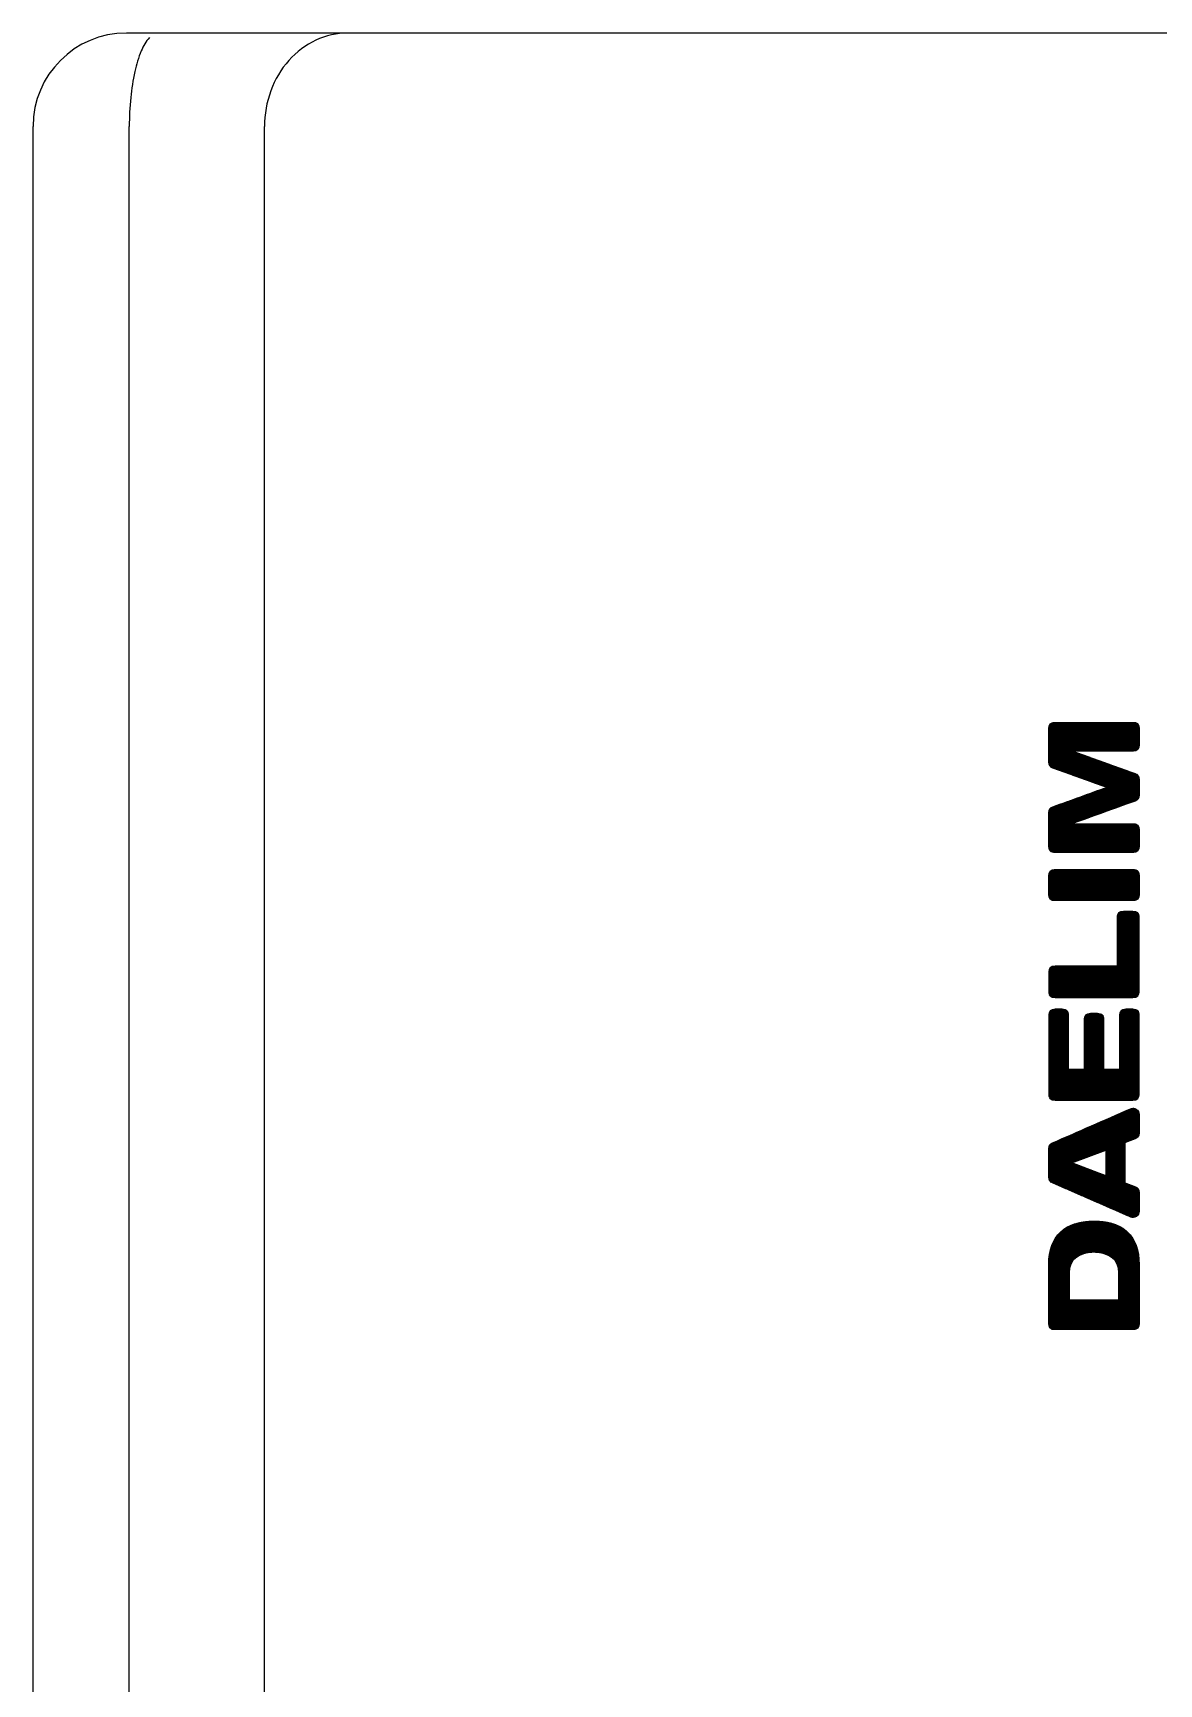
# Model space of a CAD drawing. Extents: x 38931 to 39525, y 15845 to 16265.
# Drawn here: x 39057.02 to 39081.13, y 16170.22 to 16205.56 of the extents above; entities that cross this region are included whole.
import ezdxf

# ---------------------------------------------------------------- set-up
doc = ezdxf.new("R2010")
doc.units = 0
doc.header["$LTSCALE"] = 7
doc.header["$MEASUREMENT"] = 0
doc.layers.get('0').update_dxf_attribs({"color": 2, "linetype": 'CONTINUOUS'})
doc.layers.add('D', color=2, linetype='CONTINUOUS')
doc.layers.add('DWG', color=7, linetype='CONTINUOUS')
pattern_1 = [(135, (26147.0561144, 24781.0028084), (-0.00224506403027, -0.00224506403027), [])]

msp = doc.modelspace()

# ---------------------------------------------------------------- hatches: boundary and pattern name
at = {"layer": 'DWG'}
h = msp.add_hatch(dxfattribs=at)
h.set_pattern_fill('ANSI31', color=2, scale=0.001, angle=90)
h.set_pattern_definition(pattern_1)
edge = h.paths.add_edge_path()
edge.add_spline(control_points=[(39079.27078, 16188.63284), (39079.71916, 16188.79406), (39080.16719, 16188.95563), (39080.61557, 16189.11685)], knot_values=[21, 21, 21, 21, 22, 22, 22, 22], weights=[1, 1, 1, 1], degree=3, periodic=0)
edge.add_spline(control_points=[(39080.61557, 16189.11685), (39080.68012, 16189.14014), (39080.70447, 16189.17506), (39080.70447, 16189.2435)], knot_values=[22, 22, 22, 22, 23, 23, 23, 23], weights=[1, 1, 1, 1], degree=3, periodic=0)
edge.add_spline(control_points=[(39080.70447, 16189.2435), (39080.70447, 16189.29924), (39080.70447, 16189.35498), (39080.70447, 16189.41072)], knot_values=[23, 23, 23, 23, 24, 24, 24, 24], weights=[1, 1, 1, 1], degree=3, periodic=0)
edge.add_spline(control_points=[(39080.70447, 16189.41072), (39080.70447, 16189.46634), (39080.70447, 16189.52196), (39080.70447, 16189.57758)], knot_values=[0, 0, 0, 0, 1, 1, 1, 1], weights=[1, 1, 1, 1], degree=3, periodic=0)
edge.add_spline(control_points=[(39080.70447, 16189.57758), (39080.70447, 16189.64637), (39080.68012, 16189.68094), (39080.61557, 16189.70458)], knot_values=[1, 1, 1, 1, 2, 2, 2, 2], weights=[1, 1, 1, 1], degree=3, periodic=0)
edge.add_spline(control_points=[(39080.61557, 16189.70458), (39080.16719, 16189.8658), (39079.71916, 16190.02702), (39079.27078, 16190.18859)], knot_values=[2, 2, 2, 2, 3, 3, 3, 3], weights=[1, 1, 1, 1], degree=3, periodic=0)
edge.add_spline(control_points=[(39079.27078, 16190.18859), (39079.70375, 16190.18859), (39080.13673, 16190.18859), (39080.56971, 16190.18859)], knot_values=[3, 3, 3, 3, 4, 4, 4, 4], weights=[1, 1, 1, 1], degree=3, periodic=0)
edge.add_spline(control_points=[(39080.56971, 16190.18859), (39080.66496, 16190.18859), (39080.70447, 16190.2281), (39080.70447, 16190.323)], knot_values=[4, 4, 4, 4, 5, 5, 5, 5], weights=[1, 1, 1, 1], degree=3, periodic=0)
edge.add_spline(control_points=[(39080.70447, 16190.323), (39080.70447, 16190.43789), (39080.70447, 16190.55278), (39080.70447, 16190.66766)], knot_values=[5, 5, 5, 5, 6, 6, 6, 6], weights=[1, 1, 1, 1], degree=3, periodic=0)
edge.add_spline(control_points=[(39080.70447, 16190.66766), (39080.70447, 16190.76291), (39080.66496, 16190.80242), (39080.56971, 16190.80242)], knot_values=[6, 6, 6, 6, 7, 7, 7, 7], weights=[1, 1, 1, 1], degree=3, periodic=0)
edge.add_spline(control_points=[(39080.56971, 16190.80242), (39080.01443, 16190.80242), (39079.45916, 16190.80242), (39078.90389, 16190.80242)], knot_values=[7, 7, 7, 7, 8, 8, 8, 8], weights=[1, 1, 1, 1], degree=3, periodic=0)
edge.add_spline(control_points=[(39078.90389, 16190.80242), (39078.80864, 16190.80242), (39078.76913, 16190.76291), (39078.76913, 16190.66766)], knot_values=[8, 8, 8, 8, 9, 9, 9, 9], weights=[1, 1, 1, 1], degree=3, periodic=0)
edge.add_spline(control_points=[(39078.76913, 16190.66766), (39078.76913, 16190.42895), (39078.76913, 16190.19024), (39078.76913, 16189.95152)], knot_values=[9, 9, 9, 9, 10, 10, 10, 10], weights=[1, 1, 1, 1], degree=3, periodic=0)
edge.add_spline(control_points=[(39078.76913, 16189.95152), (39078.76913, 16189.88309), (39078.79347, 16189.84816), (39078.85803, 16189.82488)], knot_values=[10, 10, 10, 10, 11, 11, 11, 11], weights=[1, 1, 1, 1], degree=3, periodic=0)
edge.add_spline(control_points=[(39078.85803, 16189.82488), (39079.24185, 16189.68694), (39079.62532, 16189.54865), (39080.00914, 16189.41072)], knot_values=[11, 11, 11, 11, 12, 12, 12, 12], weights=[1, 1, 1, 1], degree=3, periodic=0)
edge.add_spline(control_points=[(39080.00914, 16189.41072), (39079.62532, 16189.27278), (39079.24185, 16189.13449), (39078.85803, 16188.9962)], knot_values=[12, 12, 12, 12, 13, 13, 13, 13], weights=[1, 1, 1, 1], degree=3, periodic=0)
edge.add_spline(control_points=[(39078.85803, 16188.9962), (39078.79347, 16188.97327), (39078.76913, 16188.93835), (39078.76913, 16188.86956)], knot_values=[13, 13, 13, 13, 14, 14, 14, 14], weights=[1, 1, 1, 1], degree=3, periodic=0)
edge.add_spline(control_points=[(39078.76913, 16188.86956), (39078.76913, 16188.63084), (39078.76913, 16188.39213), (39078.76913, 16188.15342)], knot_values=[14, 14, 14, 14, 15, 15, 15, 15], weights=[1, 1, 1, 1], degree=3, periodic=0)
edge.add_spline(control_points=[(39078.76913, 16188.15342), (39078.76913, 16188.05817), (39078.80864, 16188.01866), (39078.90389, 16188.01866)], knot_values=[15, 15, 15, 15, 16, 16, 16, 16], weights=[1, 1, 1, 1], degree=3, periodic=0)
edge.add_spline(control_points=[(39078.90389, 16188.01866), (39079.45916, 16188.01866), (39080.01443, 16188.01866), (39080.56971, 16188.01866)], knot_values=[16, 16, 16, 16, 17, 17, 17, 17], weights=[1, 1, 1, 1], degree=3, periodic=0)
edge.add_spline(control_points=[(39080.56971, 16188.01866), (39080.66496, 16188.01866), (39080.70447, 16188.05817), (39080.70447, 16188.15342)], knot_values=[17, 17, 17, 17, 18, 18, 18, 18], weights=[1, 1, 1, 1], degree=3, periodic=0)
edge.add_spline(control_points=[(39080.70447, 16188.15342), (39080.70447, 16188.2683), (39080.70447, 16188.38319), (39080.70447, 16188.49808)], knot_values=[18, 18, 18, 18, 19, 19, 19, 19], weights=[1, 1, 1, 1], degree=3, periodic=0)
edge.add_spline(control_points=[(39080.70447, 16188.49808), (39080.70447, 16188.59333), (39080.66496, 16188.63284), (39080.56971, 16188.63284)], knot_values=[19, 19, 19, 19, 20, 20, 20, 20], weights=[1, 1, 1, 1], degree=3, periodic=0)
edge.add_spline(control_points=[(39080.56971, 16188.63284), (39080.13673, 16188.63284), (39079.70375, 16188.63284), (39079.27078, 16188.63284)], knot_values=[20, 20, 20, 20, 21, 21, 21, 21], weights=[1, 1, 1, 1], degree=3, periodic=0)
h = msp.add_hatch(dxfattribs=at)
h.set_pattern_fill('ANSI31', color=2, scale=0.001, angle=90)
h.set_pattern_definition(pattern_1)
edge = h.paths.add_edge_path()
edge.add_spline(control_points=[(39080.56971, 16187.65011), (39080.01443, 16187.65011), (39079.45916, 16187.65011), (39078.90389, 16187.65011)], knot_values=[1, 1, 1, 1, 2, 2, 2, 2], weights=[1, 1, 1, 1], degree=3, periodic=0)
edge.add_spline(control_points=[(39078.90389, 16187.65011), (39078.80864, 16187.65011), (39078.76913, 16187.61095), (39078.76913, 16187.5157)], knot_values=[2, 2, 2, 2, 3, 3, 3, 3], weights=[1, 1, 1, 1], degree=3, periodic=0)
edge.add_spline(control_points=[(39078.76913, 16187.5157), (39078.76913, 16187.38411), (39078.76913, 16187.25253), (39078.76913, 16187.12094)], knot_values=[3, 3, 3, 3, 4, 4, 4, 4], weights=[1, 1, 1, 1], degree=3, periodic=0)
edge.add_spline(control_points=[(39078.76913, 16187.12094), (39078.76913, 16187.02569), (39078.80864, 16186.98618), (39078.90389, 16186.98618)], knot_values=[4, 4, 4, 4, 5, 5, 5, 5], weights=[1, 1, 1, 1], degree=3, periodic=0)
edge.add_spline(control_points=[(39078.90389, 16186.98618), (39079.45916, 16186.98618), (39080.01443, 16186.98618), (39080.56971, 16186.98618)], knot_values=[5, 5, 5, 5, 6, 6, 6, 6], weights=[1, 1, 1, 1], degree=3, periodic=0)
edge.add_spline(control_points=[(39080.56971, 16186.98618), (39080.66496, 16186.98618), (39080.70447, 16187.02569), (39080.70447, 16187.12094)], knot_values=[6, 6, 6, 6, 7, 7, 7, 7], weights=[1, 1, 1, 1], degree=3, periodic=0)
edge.add_spline(control_points=[(39080.70447, 16187.12094), (39080.70447, 16187.25253), (39080.70447, 16187.38411), (39080.70447, 16187.5157)], knot_values=[7, 7, 7, 7, 8, 8, 8, 8], weights=[1, 1, 1, 1], degree=3, periodic=0)
edge.add_spline(control_points=[(39080.70447, 16187.5157), (39080.70447, 16187.61095), (39080.66496, 16187.65011), (39080.56971, 16187.65011)], knot_values=[0, 0, 0, 0, 1, 1, 1, 1], weights=[1, 1, 1, 1], degree=3, periodic=0)
h = msp.add_hatch(dxfattribs=at)
h.set_pattern_fill('ANSI31', color=2, scale=0.001, angle=90)
h.set_pattern_definition(pattern_1)
edge = h.paths.add_edge_path()
edge.add_spline(control_points=[(39080.23139, 16185.58234), (39079.78889, 16185.58234), (39079.34639, 16185.58234), (39078.90389, 16185.58234)], knot_values=[5, 5, 5, 5, 6, 6, 6, 6], weights=[1, 1, 1, 1], degree=3, periodic=0)
edge.add_spline(control_points=[(39078.90389, 16185.58234), (39078.80864, 16185.58234), (39078.76913, 16185.54283), (39078.76913, 16185.44758)], knot_values=[4, 4, 4, 4, 5, 5, 5, 5], weights=[1, 1, 1, 1], degree=3, periodic=0)
edge.add_spline(control_points=[(39078.76913, 16185.44758), (39078.76913, 16185.31458), (39078.76913, 16185.18158), (39078.76913, 16185.04858)], knot_values=[3, 3, 3, 3, 4, 4, 4, 4], weights=[1, 1, 1, 1], degree=3, periodic=0)
edge.add_spline(control_points=[(39078.76913, 16185.04858), (39078.76913, 16184.95333), (39078.80864, 16184.91418), (39078.90389, 16184.91418)], knot_values=[2, 2, 2, 2, 3, 3, 3, 3], weights=[1, 1, 1, 1], degree=3, periodic=0)
edge.add_spline(control_points=[(39078.90389, 16184.91418), (39079.45916, 16184.91418), (39080.01443, 16184.91418), (39080.56971, 16184.91418)], knot_values=[1, 1, 1, 1, 2, 2, 2, 2], weights=[1, 1, 1, 1], degree=3, periodic=0)
edge.add_spline(control_points=[(39080.56971, 16184.91418), (39080.66496, 16184.91418), (39080.70447, 16184.95333), (39080.70447, 16185.04858)], knot_values=[0, 0, 0, 0, 1, 1, 1, 1], weights=[1, 1, 1, 1], degree=3, periodic=0)
edge.add_spline(control_points=[(39080.70447, 16185.04858), (39080.70447, 16185.57281), (39080.70447, 16186.09704), (39080.70447, 16186.62127)], knot_values=[10, 10, 10, 10, 11, 11, 11, 11], weights=[1, 1, 1, 1], degree=3, periodic=0)
edge.add_spline(control_points=[(39080.70447, 16186.62127), (39080.70447, 16186.71652), (39080.66496, 16186.75603), (39080.56971, 16186.75603)], knot_values=[9, 9, 9, 9, 10, 10, 10, 10], weights=[1, 1, 1, 1], degree=3, periodic=0)
edge.add_spline(control_points=[(39080.56971, 16186.75603), (39080.50185, 16186.75603), (39080.434, 16186.75603), (39080.36615, 16186.75603)], knot_values=[8, 8, 8, 8, 9, 9, 9, 9], weights=[1, 1, 1, 1], degree=3, periodic=0)
edge.add_spline(control_points=[(39080.36615, 16186.75603), (39080.2709, 16186.75603), (39080.23139, 16186.71652), (39080.23139, 16186.62127)], knot_values=[7, 7, 7, 7, 8, 8, 8, 8], weights=[1, 1, 1, 1], degree=3, periodic=0)
edge.add_spline(control_points=[(39080.23139, 16186.62127), (39080.23139, 16186.27496), (39080.23139, 16185.92865), (39080.23139, 16185.58234)], knot_values=[6, 6, 6, 6, 7, 7, 7, 7], weights=[1, 1, 1, 1], degree=3, periodic=0)
h = msp.add_hatch(dxfattribs=at)
h.set_pattern_fill('ANSI31', color=2, scale=0.001, angle=90)
h.set_pattern_definition(pattern_1)
edge = h.paths.add_edge_path()
edge.add_spline(control_points=[(39079.94871, 16183.37141), (39079.94871, 16183.72489), (39079.94871, 16184.07837), (39079.94871, 16184.43186)], knot_values=[11, 11, 11, 11, 12, 12, 12, 12], weights=[1, 1, 1, 1], degree=3, periodic=0)
edge.add_spline(control_points=[(39079.94871, 16184.43186), (39079.94871, 16184.52711), (39079.9092, 16184.56662), (39079.81395, 16184.56662)], knot_values=[10, 10, 10, 10, 11, 11, 11, 11], weights=[1, 1, 1, 1], degree=3, periodic=0)
edge.add_spline(control_points=[(39079.81395, 16184.56662), (39079.76256, 16184.56662), (39079.71117, 16184.56662), (39079.65979, 16184.56662)], knot_values=[9, 9, 9, 9, 10, 10, 10, 10], weights=[1, 1, 1, 1], degree=3, periodic=0)
edge.add_spline(control_points=[(39079.65979, 16184.56662), (39079.56454, 16184.56662), (39079.52502, 16184.52711), (39079.52502, 16184.43186)], knot_values=[8, 8, 8, 8, 9, 9, 9, 9], weights=[1, 1, 1, 1], degree=3, periodic=0)
edge.add_spline(control_points=[(39079.52502, 16184.43186), (39079.52502, 16184.07837), (39079.52502, 16183.72489), (39079.52502, 16183.37141)], knot_values=[7, 7, 7, 7, 8, 8, 8, 8], weights=[1, 1, 1, 1], degree=3, periodic=0)
edge.add_spline(control_points=[(39079.52502, 16183.37141), (39079.41331, 16183.37141), (39079.3016, 16183.37141), (39079.18989, 16183.37141)], knot_values=[6, 6, 6, 6, 7, 7, 7, 7], weights=[1, 1, 1, 1], degree=3, periodic=0)
edge.add_spline(control_points=[(39079.18989, 16183.37141), (39079.18989, 16183.75582), (39079.18989, 16184.14023), (39079.18989, 16184.52464)], knot_values=[5, 5, 5, 5, 6, 6, 6, 6], weights=[1, 1, 1, 1], degree=3, periodic=0)
edge.add_spline(control_points=[(39079.18989, 16184.52464), (39079.18989, 16184.61989), (39079.15037, 16184.6594), (39079.05512, 16184.6594)], knot_values=[4, 4, 4, 4, 5, 5, 5, 5], weights=[1, 1, 1, 1], degree=3, periodic=0)
edge.add_spline(control_points=[(39079.05512, 16184.6594), (39079.00468, 16184.6594), (39078.95423, 16184.6594), (39078.90378, 16184.6594)], knot_values=[3, 3, 3, 3, 4, 4, 4, 4], weights=[1, 1, 1, 1], degree=3, periodic=0)
edge.add_spline(control_points=[(39078.90378, 16184.6594), (39078.80853, 16184.6594), (39078.76902, 16184.61989), (39078.76902, 16184.52464)], knot_values=[2, 2, 2, 2, 3, 3, 3, 3], weights=[1, 1, 1, 1], degree=3, periodic=0)
edge.add_spline(control_points=[(39078.76902, 16184.52464), (39078.76902, 16183.96678), (39078.76902, 16183.40892), (39078.76902, 16182.85106)], knot_values=[1, 1, 1, 1, 2, 2, 2, 2], weights=[1, 1, 1, 1], degree=3, periodic=0)
edge.add_spline(control_points=[(39078.76902, 16182.85106), (39078.76902, 16182.75581), (39078.80853, 16182.7163), (39078.90378, 16182.7163)], knot_values=[0, 0, 0, 0, 1, 1, 1, 1], weights=[1, 1, 1, 1], degree=3, periodic=0)
edge.add_spline(control_points=[(39078.90378, 16182.7163), (39079.45917, 16182.7163), (39080.01456, 16182.7163), (39080.56995, 16182.7163)], knot_values=[19, 19, 19, 19, 20, 20, 20, 20], weights=[1, 1, 1, 1], degree=3, periodic=0)
edge.add_spline(control_points=[(39080.56995, 16182.7163), (39080.6652, 16182.7163), (39080.70436, 16182.75581), (39080.70436, 16182.85106)], knot_values=[18, 18, 18, 18, 19, 19, 19, 19], weights=[1, 1, 1, 1], degree=3, periodic=0)
edge.add_spline(control_points=[(39080.70436, 16182.85106), (39080.70436, 16183.40892), (39080.70436, 16183.96678), (39080.70436, 16184.52464)], knot_values=[17, 17, 17, 17, 18, 18, 18, 18], weights=[1, 1, 1, 1], degree=3, periodic=0)
edge.add_spline(control_points=[(39080.70436, 16184.52464), (39080.70436, 16184.61989), (39080.6652, 16184.6594), (39080.56995, 16184.6594)], knot_values=[16, 16, 16, 16, 17, 17, 17, 17], weights=[1, 1, 1, 1], degree=3, periodic=0)
edge.add_spline(control_points=[(39080.56995, 16184.6594), (39080.51939, 16184.6594), (39080.46882, 16184.6594), (39080.41826, 16184.6594)], knot_values=[15, 15, 15, 15, 16, 16, 16, 16], weights=[1, 1, 1, 1], degree=3, periodic=0)
edge.add_spline(control_points=[(39080.41826, 16184.6594), (39080.32336, 16184.6594), (39080.28385, 16184.61989), (39080.28385, 16184.52464)], knot_values=[14, 14, 14, 14, 15, 15, 15, 15], weights=[1, 1, 1, 1], degree=3, periodic=0)
edge.add_spline(control_points=[(39080.28385, 16184.52464), (39080.28385, 16184.14023), (39080.28385, 16183.75582), (39080.28385, 16183.37141)], knot_values=[13, 13, 13, 13, 14, 14, 14, 14], weights=[1, 1, 1, 1], degree=3, periodic=0)
edge.add_spline(control_points=[(39080.28385, 16183.37141), (39080.17214, 16183.37141), (39080.06042, 16183.37141), (39079.94871, 16183.37141)], knot_values=[12, 12, 12, 12, 13, 13, 13, 13], weights=[1, 1, 1, 1], degree=3, periodic=0)
h = msp.add_hatch(dxfattribs=at)
h.set_pattern_fill('ANSI31', color=2, scale=0.001, angle=90)
h.set_pattern_definition(pattern_1)
edge = h.paths.add_edge_path()
edge.add_spline(control_points=[(39080.51587, 16182.5288), (39079.9606, 16182.28609), (39079.40497, 16182.04338), (39078.8497, 16181.80066)], knot_values=[0, 0, 0, 0, 1, 1, 1, 1], weights=[1, 1, 1, 1], degree=3, periodic=0)
edge.add_spline(control_points=[(39078.8497, 16181.80066), (39078.79149, 16181.77491), (39078.76927, 16181.74105), (39078.76927, 16181.67755)], knot_values=[1, 1, 1, 1, 2, 2, 2, 2], weights=[1, 1, 1, 1], degree=3, periodic=0)
edge.add_spline(control_points=[(39078.76927, 16181.67755), (39078.76927, 16181.47435), (39078.76927, 16181.27115), (39078.76927, 16181.06795)], knot_values=[2, 2, 2, 2, 3, 3, 3, 3], weights=[1, 1, 1, 1], degree=3, periodic=0)
edge.add_spline(control_points=[(39078.76927, 16181.06795), (39078.76927, 16181.00409), (39078.79149, 16180.97023), (39078.8497, 16180.94447)], knot_values=[3, 3, 3, 3, 4, 4, 4, 4], weights=[1, 1, 1, 1], degree=3, periodic=0)
edge.add_spline(control_points=[(39078.8497, 16180.94447), (39079.40497, 16180.70176), (39079.9606, 16180.45905), (39080.51587, 16180.21669)], knot_values=[4, 4, 4, 4, 5, 5, 5, 5], weights=[1, 1, 1, 1], degree=3, periodic=0)
edge.add_spline(control_points=[(39080.51587, 16180.21669), (39080.60477, 16180.17753), (39080.70461, 16180.2428), (39080.70461, 16180.33981)], knot_values=[5, 5, 5, 5, 6, 6, 6, 6], weights=[1, 1, 1, 1], degree=3, periodic=0)
edge.add_spline(control_points=[(39080.70461, 16180.33981), (39080.70461, 16180.47105), (39080.70461, 16180.60228), (39080.70461, 16180.73351)], knot_values=[6, 6, 6, 6, 7, 7, 7, 7], weights=[1, 1, 1, 1], degree=3, periodic=0)
edge.add_spline(control_points=[(39080.70461, 16180.73351), (39080.70461, 16180.80089), (39080.68062, 16180.83546), (39080.61747, 16180.85945)], knot_values=[7, 7, 7, 7, 8, 8, 8, 8], weights=[1, 1, 1, 1], degree=3, periodic=0)
edge.add_spline(control_points=[(39080.61747, 16180.85945), (39080.54339, 16180.88768), (39080.46895, 16180.91555), (39080.39487, 16180.94377)], knot_values=[8, 8, 8, 8, 9, 9, 9, 9], weights=[1, 1, 1, 1], degree=3, periodic=0)
edge.add_spline(control_points=[(39080.39487, 16180.94377), (39080.39487, 16181.22964), (39080.39487, 16181.5155), (39080.39487, 16181.80137)], knot_values=[9, 9, 9, 9, 10, 10, 10, 10], weights=[1, 1, 1, 1], degree=3, periodic=0)
edge.add_spline(control_points=[(39080.39487, 16181.80137), (39080.46895, 16181.82959), (39080.54339, 16181.85781), (39080.61747, 16181.88568)], knot_values=[10, 10, 10, 10, 11, 11, 11, 11], weights=[1, 1, 1, 1], degree=3, periodic=0)
edge.add_spline(control_points=[(39080.61747, 16181.88568), (39080.68062, 16181.90967), (39080.70461, 16181.94425), (39080.70461, 16182.01163)], knot_values=[11, 11, 11, 11, 12, 12, 12, 12], weights=[1, 1, 1, 1], degree=3, periodic=0)
edge.add_spline(control_points=[(39080.70461, 16182.01163), (39080.70461, 16182.14286), (39080.70461, 16182.27409), (39080.70461, 16182.40533)], knot_values=[12, 12, 12, 12, 13, 13, 13, 13], weights=[1, 1, 1, 1], degree=3, periodic=0)
edge.add_spline(control_points=[(39080.70461, 16182.40533), (39080.70461, 16182.50234), (39080.60477, 16182.5676), (39080.51587, 16182.5288)], knot_values=[13, 13, 13, 13, 14, 14, 14, 14], weights=[1, 1, 1, 1], degree=3, periodic=0)
h.paths.add_polyline_path([(39079.98812, 16181.09793), (39079.26316, 16181.37275), (39079.98812, 16181.64721)], flags=16)
h = msp.add_hatch(dxfattribs=at)
h.set_pattern_fill('ANSI31', color=2, scale=0.001, angle=90)
h.set_pattern_definition(pattern_1)
edge = h.paths.add_edge_path()
edge.add_spline(control_points=[(39079.73673, 16180.12416), (39079.11337, 16180.12416), (39078.76906, 16179.81125), (39078.76906, 16179.19565)], knot_values=[6, 6, 6, 6, 7, 7, 7, 7], weights=[1, 1, 1, 1], degree=3, periodic=0)
edge.add_spline(control_points=[(39078.76906, 16179.19565), (39078.76906, 16178.7762), (39078.76906, 16178.35674), (39078.76906, 16177.93729)], knot_values=[0, 0, 0, 0, 1, 1, 1, 1], weights=[1, 1, 1, 1], degree=3, periodic=0)
edge.add_spline(control_points=[(39078.76906, 16177.93729), (39078.76906, 16177.84204), (39078.80857, 16177.80253), (39078.90382, 16177.80253)], knot_values=[1, 1, 1, 1, 2, 2, 2, 2], weights=[1, 1, 1, 1], degree=3, periodic=0)
edge.add_spline(control_points=[(39078.90382, 16177.80253), (39079.45921, 16177.80253), (39080.0146, 16177.80253), (39080.56999, 16177.80253)], knot_values=[2, 2, 2, 2, 3, 3, 3, 3], weights=[1, 1, 1, 1], degree=3, periodic=0)
edge.add_spline(control_points=[(39080.56999, 16177.80253), (39080.66524, 16177.80253), (39080.7044, 16177.84204), (39080.7044, 16177.93729)], knot_values=[3, 3, 3, 3, 4, 4, 4, 4], weights=[1, 1, 1, 1], degree=3, periodic=0)
edge.add_spline(control_points=[(39080.7044, 16177.93729), (39080.7044, 16178.35674), (39080.7044, 16178.7762), (39080.7044, 16179.19565)], knot_values=[4, 4, 4, 4, 5, 5, 5, 5], weights=[1, 1, 1, 1], degree=3, periodic=0)
edge.add_spline(control_points=[(39080.7044, 16179.19565), (39080.7044, 16179.81125), (39080.36008, 16180.12416), (39079.73673, 16180.12416)], knot_values=[5, 5, 5, 5, 6, 6, 6, 6], weights=[1, 1, 1, 1], degree=3, periodic=0)
edge = h.paths.add_edge_path(flags=16)
edge.add_spline(control_points=[(39079.20403, 16179.02102), (39079.20403, 16179.29372), (39079.40935, 16179.45776), (39079.73673, 16179.45776)], knot_values=[3, 3, 3, 3, 4, 4, 4, 4], weights=[1, 1, 1, 1], degree=3, periodic=0)
edge.add_spline(control_points=[(39079.73673, 16179.45776), (39080.0641, 16179.45776), (39080.26942, 16179.29372), (39080.26942, 16179.02102)], knot_values=[4, 4, 4, 4, 5, 5, 5, 5], weights=[1, 1, 1, 1], degree=3, periodic=0)
edge.add_spline(control_points=[(39080.26942, 16179.02102), (39080.26942, 16178.82805), (39080.26942, 16178.63508), (39080.26942, 16178.44211)], knot_values=[0, 0, 0, 0, 1, 1, 1, 1], weights=[1, 1, 1, 1], degree=3, periodic=0)
edge.add_spline(control_points=[(39080.26942, 16178.44211), (39079.91429, 16178.44211), (39079.55916, 16178.44211), (39079.20403, 16178.44211)], knot_values=[1, 1, 1, 1, 2, 2, 2, 2], weights=[1, 1, 1, 1], degree=3, periodic=0)
edge.add_spline(control_points=[(39079.20403, 16178.44211), (39079.20403, 16178.63508), (39079.20403, 16178.82805), (39079.20403, 16179.02102)], knot_values=[2, 2, 2, 2, 3, 3, 3, 3], weights=[1, 1, 1, 1], degree=3, periodic=0)

# ---------------------------------------------------------------- linework, layer by layer
at = {"color": 7, "linetype": 'Continuous'}
for p, q in [((39059.07954, 16185.55897), (39059.07954, 16203.55948)), ((39061.97578, 16185.55897), (39061.97578, 16203.55948)), ((39059.07953, 16057.55868), (39059.07954, 16185.55897)), ((39061.97579, 16140.78151), (39061.97578, 16185.55897))]:
    msp.add_line(p, q, dxfattribs=at)
for points, knots in [([(39059.51198, 16205.46131), (39059.43501, 16205.3812), (39059.30777, 16205.14012), (39059.18119, 16204.70468), (39059.09854, 16204.16012), (39059.0796, 16203.76568), (39059.07943, 16203.55948)], [0, 0, 0, 0, 0.16834061, 0.4024693, 0.68755924, 1, 1, 1, 1]), ([(39063.7573, 16205.55948), (39063.52443, 16205.55948), (39063.04483, 16205.45071), (39062.45375, 16204.99706), (39062.06519, 16204.33411), (39061.97584, 16203.81861), (39061.97584, 16203.55948)], [0, 0, 0, 0, 0.23654835, 0.48115294, 0.73678082, 1, 1, 1, 1])]:
    msp.add_open_spline(points, degree=3, knots=knots, dxfattribs=at)
at = {"layer": 'D'}
msp.add_lwpolyline([(39079.98812, 16181.09793), (39079.26316, 16181.37275), (39079.98812, 16181.64721)], close=True, dxfattribs=at)
for points, knots in [([(39080.70447, 16189.41072), (39080.70447, 16189.46634), (39080.70447, 16189.52196), (39080.70447, 16189.57758), (39080.70447, 16189.64637), (39080.68012, 16189.68094), (39080.61557, 16189.70458), (39080.16719, 16189.8658), (39079.71916, 16190.02702), (39079.27078, 16190.18859), (39079.70375, 16190.18859), (39080.13673, 16190.18859), (39080.56971, 16190.18859), (39080.66496, 16190.18859), (39080.70447, 16190.2281), (39080.70447, 16190.323), (39080.70447, 16190.43789), (39080.70447, 16190.55278), (39080.70447, 16190.66766), (39080.70447, 16190.76291), (39080.66496, 16190.80242), (39080.56971, 16190.80242), (39080.01443, 16190.80242), (39079.45916, 16190.80242), (39078.90389, 16190.80242), (39078.80864, 16190.80242), (39078.76913, 16190.76291), (39078.76913, 16190.66766), (39078.76913, 16190.42895), (39078.76913, 16190.19024), (39078.76913, 16189.95152), (39078.76913, 16189.88309), (39078.79347, 16189.84816), (39078.85803, 16189.82488), (39079.24185, 16189.68694), (39079.62532, 16189.54865), (39080.00914, 16189.41072), (39079.62532, 16189.27278), (39079.24185, 16189.13449), (39078.85803, 16188.9962), (39078.79347, 16188.97327), (39078.76913, 16188.93835), (39078.76913, 16188.86956), (39078.76913, 16188.63084), (39078.76913, 16188.39213), (39078.76913, 16188.15342), (39078.76913, 16188.05817), (39078.80864, 16188.01866), (39078.90389, 16188.01866), (39079.45916, 16188.01866), (39080.01443, 16188.01866), (39080.56971, 16188.01866), (39080.66496, 16188.01866), (39080.70447, 16188.05817), (39080.70447, 16188.15342), (39080.70447, 16188.2683), (39080.70447, 16188.38319), (39080.70447, 16188.49808), (39080.70447, 16188.59333), (39080.66496, 16188.63284), (39080.56971, 16188.63284), (39080.13673, 16188.63284), (39079.70375, 16188.63284), (39079.27078, 16188.63284), (39079.71916, 16188.79406), (39080.16719, 16188.95563), (39080.61557, 16189.11685), (39080.68012, 16189.14014), (39080.70447, 16189.17506), (39080.70447, 16189.2435), (39080.70447, 16189.29924), (39080.70447, 16189.35498), (39080.70447, 16189.41072)], [0, 0, 0, 0, 1, 1, 1, 2, 2, 2, 3, 3, 3, 4, 4, 4, 5, 5, 5, 6, 6, 6, 7, 7, 7, 8, 8, 8, 9, 9, 9, 10, 10, 10, 11, 11, 11, 12, 12, 12, 13, 13, 13, 14, 14, 14, 15, 15, 15, 16, 16, 16, 17, 17, 17, 18, 18, 18, 19, 19, 19, 20, 20, 20, 21, 21, 21, 22, 22, 22, 23, 23, 23, 24, 24, 24, 24]), ([(39080.70447, 16187.5157), (39080.70447, 16187.61095), (39080.66496, 16187.65011), (39080.56971, 16187.65011), (39080.01443, 16187.65011), (39079.45916, 16187.65011), (39078.90389, 16187.65011), (39078.80864, 16187.65011), (39078.76913, 16187.61095), (39078.76913, 16187.5157), (39078.76913, 16187.38411), (39078.76913, 16187.25253), (39078.76913, 16187.12094), (39078.76913, 16187.02569), (39078.80864, 16186.98618), (39078.90389, 16186.98618), (39079.45916, 16186.98618), (39080.01443, 16186.98618), (39080.56971, 16186.98618), (39080.66496, 16186.98618), (39080.70447, 16187.02569), (39080.70447, 16187.12094), (39080.70447, 16187.25253), (39080.70447, 16187.38411), (39080.70447, 16187.5157)], [0, 0, 0, 0, 1, 1, 1, 2, 2, 2, 3, 3, 3, 4, 4, 4, 5, 5, 5, 6, 6, 6, 7, 7, 7, 8, 8, 8, 8]), ([(39080.70447, 16185.04858), (39080.70447, 16184.95333), (39080.66496, 16184.91418), (39080.56971, 16184.91418), (39080.01443, 16184.91418), (39079.45916, 16184.91418), (39078.90389, 16184.91418), (39078.80864, 16184.91418), (39078.76913, 16184.95333), (39078.76913, 16185.04858), (39078.76913, 16185.18158), (39078.76913, 16185.31458), (39078.76913, 16185.44758), (39078.76913, 16185.54283), (39078.80864, 16185.58234), (39078.90389, 16185.58234), (39079.34639, 16185.58234), (39079.78889, 16185.58234), (39080.23139, 16185.58234), (39080.23139, 16185.92865), (39080.23139, 16186.27496), (39080.23139, 16186.62127), (39080.23139, 16186.71652), (39080.2709, 16186.75603), (39080.36615, 16186.75603), (39080.434, 16186.75603), (39080.50185, 16186.75603), (39080.56971, 16186.75603), (39080.66496, 16186.75603), (39080.70447, 16186.71652), (39080.70447, 16186.62127), (39080.70447, 16186.09704), (39080.70447, 16185.57281), (39080.70447, 16185.04858)], [0, 0, 0, 0, 1, 1, 1, 2, 2, 2, 3, 3, 3, 4, 4, 4, 5, 5, 5, 6, 6, 6, 7, 7, 7, 8, 8, 8, 9, 9, 9, 10, 10, 10, 11, 11, 11, 11]), ([(39078.90378, 16182.7163), (39078.80853, 16182.7163), (39078.76902, 16182.75581), (39078.76902, 16182.85106), (39078.76902, 16183.40892), (39078.76902, 16183.96678), (39078.76902, 16184.52464), (39078.76902, 16184.61989), (39078.80853, 16184.6594), (39078.90378, 16184.6594), (39078.95423, 16184.6594), (39079.00468, 16184.6594), (39079.05512, 16184.6594), (39079.15037, 16184.6594), (39079.18989, 16184.61989), (39079.18989, 16184.52464), (39079.18989, 16184.14023), (39079.18989, 16183.75582), (39079.18989, 16183.37141), (39079.3016, 16183.37141), (39079.41331, 16183.37141), (39079.52502, 16183.37141), (39079.52502, 16183.72489), (39079.52502, 16184.07837), (39079.52502, 16184.43186), (39079.52502, 16184.52711), (39079.56454, 16184.56662), (39079.65979, 16184.56662), (39079.71117, 16184.56662), (39079.76256, 16184.56662), (39079.81395, 16184.56662), (39079.9092, 16184.56662), (39079.94871, 16184.52711), (39079.94871, 16184.43186), (39079.94871, 16184.07837), (39079.94871, 16183.72489), (39079.94871, 16183.37141), (39080.06042, 16183.37141), (39080.17214, 16183.37141), (39080.28385, 16183.37141), (39080.28385, 16183.75582), (39080.28385, 16184.14023), (39080.28385, 16184.52464), (39080.28385, 16184.61989), (39080.32336, 16184.6594), (39080.41826, 16184.6594), (39080.46882, 16184.6594), (39080.51939, 16184.6594), (39080.56995, 16184.6594), (39080.6652, 16184.6594), (39080.70436, 16184.61989), (39080.70436, 16184.52464), (39080.70436, 16183.96678), (39080.70436, 16183.40892), (39080.70436, 16182.85106), (39080.70436, 16182.75581), (39080.6652, 16182.7163), (39080.56995, 16182.7163), (39080.01456, 16182.7163), (39079.45917, 16182.7163), (39078.90378, 16182.7163)], [0, 0, 0, 0, 1, 1, 1, 2, 2, 2, 3, 3, 3, 4, 4, 4, 5, 5, 5, 6, 6, 6, 7, 7, 7, 8, 8, 8, 9, 9, 9, 10, 10, 10, 11, 11, 11, 12, 12, 12, 13, 13, 13, 14, 14, 14, 15, 15, 15, 16, 16, 16, 17, 17, 17, 18, 18, 18, 19, 19, 19, 20, 20, 20, 20]), ([(39080.51587, 16182.5288), (39079.9606, 16182.28609), (39079.40497, 16182.04338), (39078.8497, 16181.80066), (39078.79149, 16181.77491), (39078.76927, 16181.74105), (39078.76927, 16181.67755), (39078.76927, 16181.47435), (39078.76927, 16181.27115), (39078.76927, 16181.06795), (39078.76927, 16181.00409), (39078.79149, 16180.97023), (39078.8497, 16180.94447), (39079.40497, 16180.70176), (39079.9606, 16180.45905), (39080.51587, 16180.21669), (39080.60477, 16180.17753), (39080.70461, 16180.2428), (39080.70461, 16180.33981), (39080.70461, 16180.47105), (39080.70461, 16180.60228), (39080.70461, 16180.73351), (39080.70461, 16180.80089), (39080.68062, 16180.83546), (39080.61747, 16180.85945), (39080.54339, 16180.88768), (39080.46895, 16180.91555), (39080.39487, 16180.94377), (39080.39487, 16181.22964), (39080.39487, 16181.5155), (39080.39487, 16181.80137), (39080.46895, 16181.82959), (39080.54339, 16181.85781), (39080.61747, 16181.88568), (39080.68062, 16181.90967), (39080.70461, 16181.94425), (39080.70461, 16182.01163), (39080.70461, 16182.14286), (39080.70461, 16182.27409), (39080.70461, 16182.40533), (39080.70461, 16182.50234), (39080.60477, 16182.5676), (39080.51587, 16182.5288)], [0, 0, 0, 0, 1, 1, 1, 2, 2, 2, 3, 3, 3, 4, 4, 4, 5, 5, 5, 6, 6, 6, 7, 7, 7, 8, 8, 8, 9, 9, 9, 10, 10, 10, 11, 11, 11, 12, 12, 12, 13, 13, 13, 14, 14, 14, 14]), ([(39078.76906, 16179.19565), (39078.76906, 16178.7762), (39078.76906, 16178.35674), (39078.76906, 16177.93729), (39078.76906, 16177.84204), (39078.80857, 16177.80253), (39078.90382, 16177.80253), (39079.45921, 16177.80253), (39080.0146, 16177.80253), (39080.56999, 16177.80253), (39080.66524, 16177.80253), (39080.7044, 16177.84204), (39080.7044, 16177.93729), (39080.7044, 16178.35674), (39080.7044, 16178.7762), (39080.7044, 16179.19565), (39080.7044, 16179.81125), (39080.36008, 16180.12416), (39079.73673, 16180.12416), (39079.11337, 16180.12416), (39078.76906, 16179.81125), (39078.76906, 16179.19565)], [0, 0, 0, 0, 1, 1, 1, 2, 2, 2, 3, 3, 3, 4, 4, 4, 5, 5, 5, 6, 6, 6, 7, 7, 7, 7]), ([(39080.26942, 16179.02102), (39080.26942, 16178.82805), (39080.26942, 16178.63508), (39080.26942, 16178.44211), (39079.91429, 16178.44211), (39079.55916, 16178.44211), (39079.20403, 16178.44211), (39079.20403, 16178.63508), (39079.20403, 16178.82805), (39079.20403, 16179.02102), (39079.20403, 16179.29372), (39079.40935, 16179.45776), (39079.73673, 16179.45776), (39080.0641, 16179.45776), (39080.26942, 16179.29372), (39080.26942, 16179.02102)], [0, 0, 0, 0, 1, 1, 1, 2, 2, 2, 3, 3, 3, 4, 4, 4, 5, 5, 5, 5])]:
    msp.add_open_spline(points, degree=3, knots=knots, dxfattribs=at)
at = {"layer": 'DWG', "linetype": 'Continuous'}
for p, q in [((39102.51879, 16205.55964), (39059.01879, 16205.55964)), ((39057.01879, 16185.55897), (39057.01879, 16203.55964)), ((39057.01879, 16057.55964), (39057.01879, 16185.55897))]:
    msp.add_line(p, q, dxfattribs=at)
msp.add_arc((39059.01879, 16203.55964), 2, 90, 180, dxfattribs=at)

doc.saveas('drawing.dxf')
